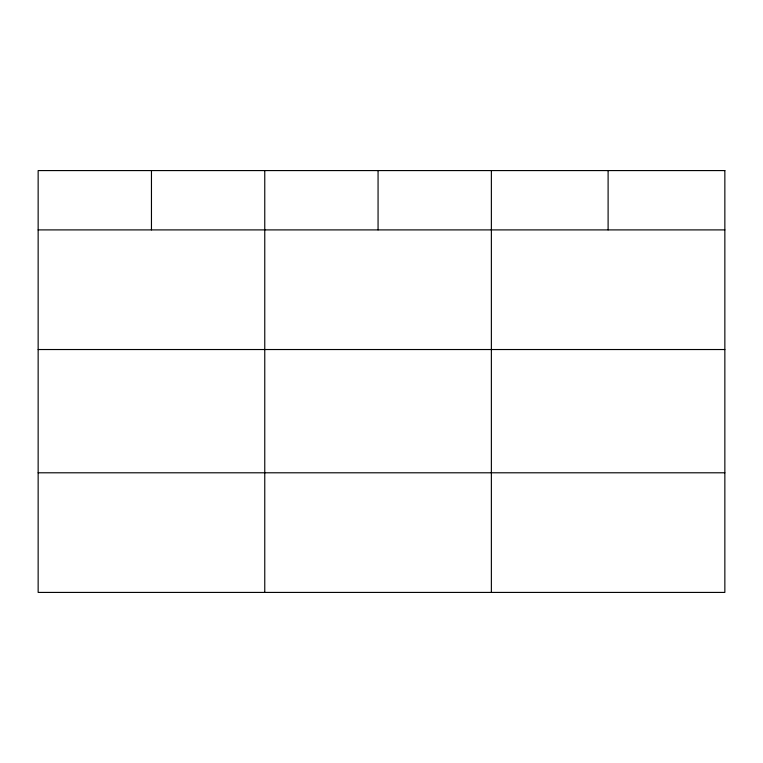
<?xml version="1.0" encoding="UTF-8"?>
<svg xmlns="http://www.w3.org/2000/svg" width="763" height="763" viewBox="0 0 763 763"><rect width="100%" height="100%" fill="white"/><g stroke="black" fill="none" stroke-linecap="round" stroke-linejoin="round"><path stroke-width="1.14" d="M38.15 229.901L724.85 229.901M38.15 349.53L724.85 349.53M38.15 472.793L724.85 472.793M608.111 170.578L608.111 229.901M491.372 170.578L491.372 592.422M378.066 170.578L378.066 229.901M264.761 170.578L264.761 592.422M151.456 170.578L151.456 229.901M724.85 170.578L38.15 170.578L38.15 592.422L724.85 592.422L724.85 170.578"/></g></svg>
